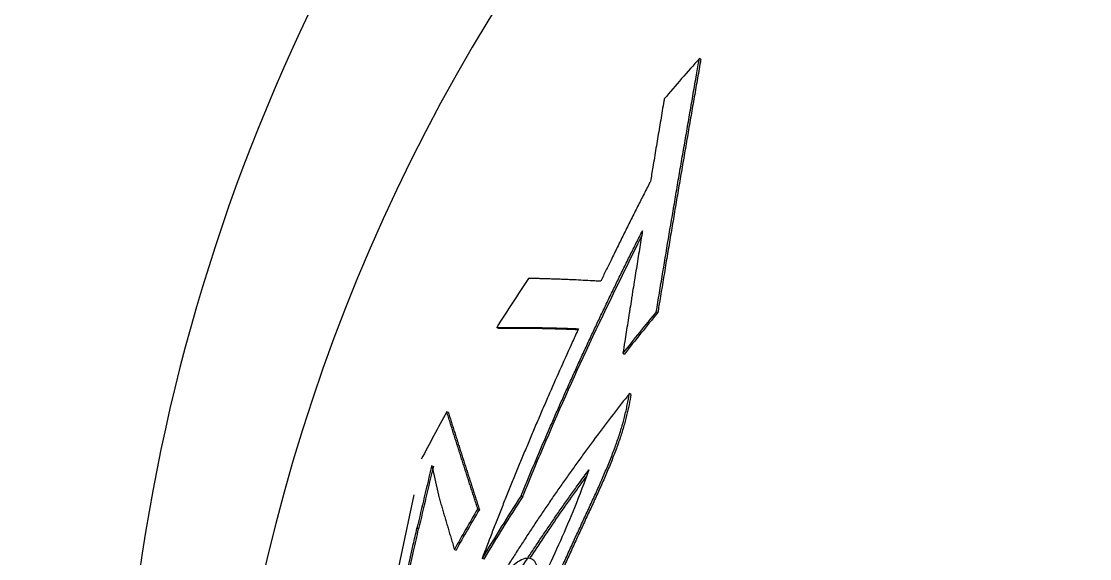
# Model space of a CAD drawing. Extents: x 75 to 2075, y 25 to 1460.
# Drawn here: x 650.42 to 657.85, y 872 to 875.74 of the extents above; entities that cross this region are included whole.
import ezdxf

# ---------------------------------------------------------------- set-up
doc = ezdxf.new("R2010")
doc.units = 0
doc.header["$LTSCALE"] = 5
doc.linetypes.add('SLD-KATı', pattern=[0])
doc.layers.get('0').update_dxf_attribs({"linetype": 'CONTINUOUS'})

msp = doc.modelspace()

# ---------------------------------------------------------------- linework, layer by layer
at = {"color": 7, "linetype": 'SLD-KATı'}
for p, q in [((655.1442, 875.4721), (655.1344, 875.4786)), ((654.8452, 873.7126), (654.8351, 873.7188)), ((653.7374, 873.6047), (653.7264, 873.6097)), ((654.6031, 873.4308), (654.6134, 873.4249)), ((654.6586, 873.1447), (654.6483, 873.1507)), ((653.3906, 873.018), (653.3793, 873.0226)), ((653.275, 872.6514), (653.3209, 872.4437)), ((653.275, 872.6514), (653.3209, 872.4437)), ((653.15, 872.4473), (652.8215, 870.9031)), ((653.15, 872.4473), (652.8215, 870.9031)), ((653.9068, 872.4352), (653.8959, 872.4404)), ((653.6059, 872.3451), (653.5948, 872.3499)), ((653.4323, 872.0672), (653.4435, 872.0626)), ((653.636, 871.9991), (653.6249, 872.0038))]:
    msp.add_line(p, q, dxfattribs=at)
at = {"color": 8, "linetype": 'SLD-KATı'}
for centre, radius, start, end in [((663.2535, 871.8909), 15.7108, 128.27607, 225.26481), ((662.8585, 872.1836), 17.0837, 137.993, 232.4202), ((664.3738, 870.0554), 13.2587, 117.03884, 199.23352), ((664.6674, 869.0452), 12.88, 117.34499, 181.90124)]:
    msp.add_arc(centre, radius, start, end, dxfattribs=at)
at = {"color": 7, "linetype": 'SLD-KATı'}
msp.add_arc((666.9569, 858.5606), 15.5415, 91.2855, 141.81035, dxfattribs=at)
for centre, major_axis, ratio, start_param, end_param in [((667.3899, 867.3544), (15.5537, 0.9547), 0.864108, 2.42348, 2.449317), ((667.3892, 867.3387), (15.5551, 0.905), 0.864755, 2.561818, 2.590614), ((667.3898, 866.0398), (15.4852, 0.946), 0.864175, 2.461575, 2.487527), ((667.3898, 866.0398), (15.4727, 0.9452), 0.864175, 2.461575, 2.487527), ((667.3889, 867.3327), (15.5556, 0.8846), 0.864961, 2.640326, 2.667066), ((667.6516, 867.9842), (4.9549, 25.1607), 0.586671, 1.500493, 1.518038), ((667.6514, 867.9834), (4.9509, 25.1405), 0.586671, 1.500491, 1.518038), ((667.3892, 866.0271), (15.4862, 0.9058), 0.8647, 2.575855, 2.612527), ((667.3892, 866.0271), (15.4738, 0.9051), 0.8647, 2.575855, 2.612527), ((667.389, 866.3836), (15.5056, 0.8907), 0.864872, 2.615295, 2.638638), ((667.389, 866.3836), (15.4931, 0.89), 0.864872, 2.615295, 2.638638)]:
    msp.add_ellipse(centre, major_axis=major_axis, ratio=ratio, start_param=start_param, end_param=end_param, dxfattribs=at)
for points, knots in [([(654.8351, 873.7188), (654.836, 873.7243), (654.8404, 873.7516), (654.8521, 873.8223), (654.8917, 874.062), (654.9318, 874.3013), (654.9687, 874.5186), (654.9797, 874.5838), (654.9908, 874.649), (655.0019, 874.7141), (655.0131, 874.7793), (655.0242, 874.8444), (655.0392, 874.9312), (655.0541, 875.018), (655.0691, 875.1047), (655.0804, 875.1697), (655.0917, 875.2348), (655.1031, 875.2998), (655.1173, 875.3811), (655.1277, 875.4407), (655.1344, 875.4786)], [0, 0, 0, 0, 0.009271, 0.046299, 0.120365, 0.416639, 0.453673, 0.49071, 0.527752, 0.564776, 0.601824, 0.638858, 0.675895, 0.749966, 0.786996, 0.82403, 0.86107, 0.898093, 0.935141, 1, 1, 1, 1]), ([(654.8351, 873.7188), (654.836, 873.7243), (654.8404, 873.7516), (654.8521, 873.8223), (654.8917, 874.062), (654.9318, 874.3013), (654.9687, 874.5186), (654.9797, 874.5838), (654.9908, 874.649), (655.0019, 874.7141), (655.0131, 874.7793), (655.0242, 874.8444), (655.0392, 874.9312), (655.0541, 875.018), (655.0691, 875.1047), (655.0804, 875.1697), (655.0917, 875.2348), (655.1031, 875.2998), (655.1173, 875.3811), (655.1277, 875.4407), (655.1344, 875.4786)], [0, 0, 0, 0, 0.009271, 0.046299, 0.120365, 0.416639, 0.453673, 0.49071, 0.527752, 0.564776, 0.601824, 0.638858, 0.675895, 0.749966, 0.786996, 0.82403, 0.86107, 0.898093, 0.935141, 1, 1, 1, 1]), ([(655.1442, 875.4721), (655.1433, 875.4667), (655.1385, 875.4396), (655.1262, 875.3692), (655.1111, 875.2825), (655.096, 875.1959), (655.0847, 875.1309), (655.0734, 875.0658), (655.0622, 875.0008), (655.051, 874.9356), (655.036, 874.8489), (655.0212, 874.7621), (655.0063, 874.6753), (654.9953, 874.6101), (654.9842, 874.5449), (654.9731, 874.4797), (654.9621, 874.4146), (654.9511, 874.3493), (654.9401, 874.2841), (654.9292, 874.2188), (654.9183, 874.1536), (654.9074, 874.0883), (654.8856, 873.9577), (654.8649, 873.8326), (654.8479, 873.729), (654.8452, 873.7126)], [0, 0, 0, 0, 0.00926, 0.046297, 0.120378, 0.157404, 0.194444, 0.231481, 0.268514, 0.305559, 0.342586, 0.41666, 0.453691, 0.490739, 0.527762, 0.5648, 0.601837, 0.638886, 0.675913, 0.712954, 0.749992, 0.787026, 0.824055, 0.972194, 1, 1, 1, 1]), ([(655.1442, 875.4721), (655.1433, 875.4667), (655.1385, 875.4396), (655.1262, 875.3692), (655.1111, 875.2825), (655.096, 875.1959), (655.0847, 875.1309), (655.0734, 875.0658), (655.0622, 875.0008), (655.051, 874.9356), (655.036, 874.8489), (655.0212, 874.7621), (655.0063, 874.6753), (654.9953, 874.6101), (654.9842, 874.5449), (654.9731, 874.4797), (654.9621, 874.4146), (654.9511, 874.3493), (654.9401, 874.2841), (654.9292, 874.2188), (654.9183, 874.1536), (654.9074, 874.0883), (654.8856, 873.9577), (654.8649, 873.8326), (654.8479, 873.729), (654.8452, 873.7126)], [0, 0, 0, 0, 0.00926, 0.046297, 0.120378, 0.157404, 0.194444, 0.231481, 0.268514, 0.305559, 0.342586, 0.41666, 0.453691, 0.490739, 0.527762, 0.5648, 0.601837, 0.638886, 0.675913, 0.712954, 0.749992, 0.787026, 0.824055, 0.972194, 1, 1, 1, 1]), ([(654.8902, 875.1982), (654.8892, 875.1927), (654.8847, 875.1655), (654.8764, 875.1166), (654.8654, 875.0512), (654.8545, 874.9859), (654.8436, 874.9205), (654.8327, 874.8552), (654.8218, 874.7898), (654.8091, 874.713), (654.8, 874.6581), (654.7945, 874.625)], [0, 0, 0, 0, 0.028561, 0.142562, 0.256608, 0.370641, 0.484656, 0.598668, 0.712725, 0.826762, 1, 1, 1, 1]), ([(654.8902, 875.1982), (654.8892, 875.1927), (654.8847, 875.1655), (654.8764, 875.1166), (654.8654, 875.0512), (654.8545, 874.9859), (654.8436, 874.9205), (654.8327, 874.8552), (654.8218, 874.7898), (654.8091, 874.713), (654.8, 874.6581), (654.7945, 874.625)], [0, 0, 0, 0, 0.028561, 0.142562, 0.256608, 0.370641, 0.484656, 0.598668, 0.712725, 0.826762, 1, 1, 1, 1]), ([(654.7945, 874.625), (654.7908, 874.6177), (654.7721, 874.5816), (654.7387, 874.5163), (654.6945, 874.4291), (654.6505, 874.3418), (654.6069, 874.2542), (654.5637, 874.1665), (654.523, 874.0833), (654.485, 874.0046), (654.4613, 873.9553), (654.4495, 873.9306)], [0, 0, 0, 0, 0.031497, 0.157694, 0.283845, 0.409945, 0.536073, 0.662242, 0.788364, 0.894172, 1, 1, 1, 1]), ([(654.7945, 874.625), (654.7908, 874.6177), (654.7721, 874.5816), (654.7387, 874.5163), (654.6945, 874.4291), (654.6505, 874.3418), (654.6069, 874.2542), (654.5637, 874.1665), (654.523, 874.0833), (654.485, 874.0046), (654.4613, 873.9553), (654.4495, 873.9306)], [0, 0, 0, 0, 0.031497, 0.157694, 0.283845, 0.409945, 0.536073, 0.662242, 0.788364, 0.894172, 1, 1, 1, 1]), ([(653.8959, 872.4404), (653.899, 872.448), (653.9146, 872.4858), (653.9802, 872.6445), (654.0505, 872.81), (654.1223, 872.9747), (654.1551, 873.0495), (654.1882, 873.1242), (654.2215, 873.1987), (654.255, 873.2731), (654.2888, 873.3474), (654.3228, 873.4216), (654.357, 873.4956), (654.3984, 873.5843), (654.4332, 873.658), (654.4682, 873.7317), (654.5033, 873.8052), (654.5387, 873.8786), (654.5745, 873.9518), (654.6103, 874.0249), (654.6532, 874.1117), (654.6961, 874.1975), (654.7246, 874.254), (654.7389, 874.2822)], [0, 0, 0, 0, 0.012061, 0.060382, 0.253681, 0.277838, 0.326175, 0.374491, 0.398643, 0.446976, 0.495289, 0.519442, 0.567774, 0.616087, 0.664416, 0.688578, 0.736896, 0.78523, 0.809363, 0.85769, 0.906035, 0.953009, 1, 1, 1, 1]), ([(653.8959, 872.4404), (653.899, 872.448), (653.9146, 872.4858), (653.9802, 872.6445), (654.0505, 872.81), (654.1223, 872.9747), (654.1551, 873.0495), (654.1882, 873.1242), (654.2215, 873.1987), (654.255, 873.2731), (654.2888, 873.3474), (654.3228, 873.4216), (654.357, 873.4956), (654.3984, 873.5843), (654.4332, 873.658), (654.4682, 873.7317), (654.5033, 873.8052), (654.5387, 873.8786), (654.5745, 873.9518), (654.6103, 874.0249), (654.6532, 874.1117), (654.6961, 874.1975), (654.7246, 874.254), (654.7389, 874.2822)], [0, 0, 0, 0, 0.012061, 0.060382, 0.253681, 0.277838, 0.326175, 0.374491, 0.398643, 0.446976, 0.495289, 0.519442, 0.567774, 0.616087, 0.664416, 0.688578, 0.736896, 0.78523, 0.809363, 0.85769, 0.906035, 0.953009, 1, 1, 1, 1]), ([(654.7389, 874.2822), (654.738, 874.2768), (654.7336, 874.2495), (654.7257, 874.2004), (654.7151, 874.1349), (654.7045, 874.0694), (654.694, 874.0039), (654.6853, 873.9492), (654.6765, 873.8946), (654.6695, 873.851), (654.6608, 873.7962), (654.6539, 873.7525), (654.6452, 873.6979), (654.6366, 873.6433), (654.6262, 873.5776), (654.6151, 873.5068), (654.6074, 873.4579), (654.6031, 873.4308)], [0, 0, 0, 0, 0.019263, 0.096278, 0.173278, 0.250278, 0.32727, 0.404286, 0.442791, 0.519761, 0.558303, 0.635297, 0.673793, 0.75078, 0.827796, 0.904805, 1, 1, 1, 1]), ([(654.7389, 874.2822), (654.738, 874.2768), (654.7336, 874.2495), (654.7257, 874.2004), (654.7151, 874.1349), (654.7045, 874.0694), (654.694, 874.0039), (654.6853, 873.9492), (654.6765, 873.8946), (654.6695, 873.851), (654.6608, 873.7962), (654.6539, 873.7525), (654.6452, 873.6979), (654.6366, 873.6433), (654.6262, 873.5776), (654.6151, 873.5068), (654.6074, 873.4579), (654.6031, 873.4308)], [0, 0, 0, 0, 0.019263, 0.096278, 0.173278, 0.250278, 0.32727, 0.404286, 0.442791, 0.519761, 0.558303, 0.635297, 0.673793, 0.75078, 0.827796, 0.904805, 1, 1, 1, 1]), ([(653.9068, 872.4352), (653.9099, 872.4428), (653.9254, 872.4807), (653.9661, 872.5789), (654.1055, 872.9104), (654.3563, 873.4797), (654.602, 873.9775), (654.7323, 874.2415)], [0, 0, 0, 0, 0.012333, 0.06162, 0.160179, 0.554524, 1, 1, 1, 1]), ([(653.9068, 872.4352), (653.9099, 872.4428), (653.9254, 872.4807), (653.9661, 872.5789), (654.1055, 872.9104), (654.3563, 873.4797), (654.602, 873.9775), (654.7323, 874.2415)], [0, 0, 0, 0, 0.012333, 0.06162, 0.160179, 0.554524, 1, 1, 1, 1]), ([(654.4495, 873.9306), (654.4468, 873.9307), (654.4331, 873.9316), (654.3758, 873.9349), (654.3165, 873.938), (654.2632, 873.9405), (654.242, 873.9415), (654.2208, 873.9423), (654.1998, 873.9432), (654.1787, 873.944), (654.1578, 873.9448), (654.137, 873.9456), (654.1162, 873.9463), (654.0955, 873.947), (654.0749, 873.9476), (654.0543, 873.9482), (654.0339, 873.9488), (654.0135, 873.9493), (653.9862, 873.9499), (653.9643, 873.9504), (653.9473, 873.9507)], [0, 0, 0, 0, 0.015695, 0.078468, 0.32956, 0.360948, 0.392339, 0.455109, 0.486495, 0.517885, 0.580657, 0.612044, 0.643431, 0.706204, 0.737593, 0.76898, 0.83175, 0.863135, 0.894528, 1, 1, 1, 1]), ([(654.4495, 873.9306), (654.4468, 873.9307), (654.4331, 873.9316), (654.3758, 873.9349), (654.3165, 873.938), (654.2632, 873.9405), (654.242, 873.9415), (654.2208, 873.9423), (654.1998, 873.9432), (654.1787, 873.944), (654.1578, 873.9448), (654.137, 873.9456), (654.1162, 873.9463), (654.0955, 873.947), (654.0749, 873.9476), (654.0543, 873.9482), (654.0339, 873.9488), (654.0135, 873.9493), (653.9862, 873.9499), (653.9643, 873.9504), (653.9473, 873.9507)], [0, 0, 0, 0, 0.015695, 0.078468, 0.32956, 0.360948, 0.392339, 0.455109, 0.486495, 0.517885, 0.580657, 0.612044, 0.643431, 0.706204, 0.737593, 0.76898, 0.83175, 0.863135, 0.894528, 1, 1, 1, 1]), ([(653.7264, 873.6097), (653.7288, 873.6097), (653.7408, 873.6098), (653.7916, 873.6104), (653.8455, 873.6105), (653.9001, 873.6102), (653.9251, 873.6101), (653.9502, 873.6098), (653.9754, 873.6096), (653.9957, 873.6092), (654.0211, 873.6089), (654.0415, 873.6085), (654.0672, 873.608), (654.0878, 873.6076), (654.1137, 873.6069), (654.1396, 873.6063), (654.1657, 873.6055), (654.192, 873.6048), (654.213, 873.604), (654.2389, 873.6032), (654.2643, 873.6022), (654.2844, 873.6014), (654.2945, 873.601)], [0, 0, 0, 0, 0.013413, 0.067066, 0.281676, 0.308499, 0.362153, 0.415805, 0.44263, 0.496283, 0.523107, 0.576759, 0.603585, 0.65724, 0.684063, 0.737718, 0.791369, 0.818192, 0.871845, 0.898671, 0.949337, 1, 1, 1, 1]), ([(653.7264, 873.6097), (653.7288, 873.6097), (653.7408, 873.6098), (653.7916, 873.6104), (653.8455, 873.6105), (653.9001, 873.6102), (653.9251, 873.6101), (653.9502, 873.6098), (653.9754, 873.6096), (653.9957, 873.6092), (654.0211, 873.6089), (654.0415, 873.6085), (654.0672, 873.608), (654.0878, 873.6076), (654.1137, 873.6069), (654.1396, 873.6063), (654.1657, 873.6055), (654.192, 873.6048), (654.213, 873.604), (654.2389, 873.6032), (654.2643, 873.6022), (654.2844, 873.6014), (654.2945, 873.601)], [0, 0, 0, 0, 0.013413, 0.067066, 0.281676, 0.308499, 0.362153, 0.415805, 0.44263, 0.496283, 0.523107, 0.576759, 0.603585, 0.65724, 0.684063, 0.737718, 0.791369, 0.818192, 0.871845, 0.898671, 0.949337, 1, 1, 1, 1]), ([(653.7374, 873.6047), (653.7398, 873.6047), (653.7518, 873.6048), (653.8025, 873.6052), (653.9171, 873.6053), (654.0337, 873.6038), (654.1461, 873.6009), (654.1963, 873.5994), (654.245, 873.5978), (654.2673, 873.5969), (654.2831, 873.5963), (654.2922, 873.5959)], [0, 0, 0, 0, 0.0137129, 0.0685692, 0.2879793, 0.6550201, 0.7009046, 0.8844542, 0.9188701, 0.9532881, 1, 1, 1, 1]), ([(653.7374, 873.6047), (653.7398, 873.6047), (653.7518, 873.6048), (653.8025, 873.6052), (653.9171, 873.6053), (654.0337, 873.6038), (654.1461, 873.6009), (654.1963, 873.5994), (654.245, 873.5978), (654.2673, 873.5969), (654.2831, 873.5963), (654.2922, 873.5959)], [0, 0, 0, 0, 0.0137129, 0.0685692, 0.2879793, 0.6550201, 0.7009046, 0.8844542, 0.9188701, 0.9532881, 1, 1, 1, 1]), ([(654.2945, 873.601), (654.2911, 873.5936), (654.274, 873.5566), (654.2028, 873.4005), (654.123, 873.2213), (654.0449, 873.0411), (654.0127, 872.966), (653.9806, 872.8907), (653.9552, 872.8304), (653.9236, 872.7549), (653.8985, 872.6944), (653.8673, 872.6187), (653.8426, 872.5581), (653.818, 872.4973), (653.7935, 872.4366), (653.7693, 872.3757), (653.7391, 872.2995), (653.7152, 872.2385), (653.6749, 872.1349), (653.647, 872.0617), (653.6249, 872.0038)], [0, 0, 0, 0, 0.014142, 0.070842, 0.297618, 0.354326, 0.411023, 0.439359, 0.496039, 0.524386, 0.581092, 0.609411, 0.666104, 0.694478, 0.722791, 0.779508, 0.807836, 0.864544, 0.892887, 1, 1, 1, 1]), ([(654.2945, 873.601), (654.2911, 873.5936), (654.274, 873.5566), (654.2028, 873.4005), (654.123, 873.2213), (654.0449, 873.0411), (654.0127, 872.966), (653.9806, 872.8907), (653.9552, 872.8304), (653.9236, 872.7549), (653.8985, 872.6944), (653.8673, 872.6187), (653.8426, 872.5581), (653.818, 872.4973), (653.7935, 872.4366), (653.7693, 872.3757), (653.7391, 872.2995), (653.7152, 872.2385), (653.6749, 872.1349), (653.647, 872.0617), (653.6249, 872.0038)], [0, 0, 0, 0, 0.014142, 0.070842, 0.297618, 0.354326, 0.411023, 0.439359, 0.496039, 0.524386, 0.581092, 0.609411, 0.666104, 0.694478, 0.722791, 0.779508, 0.807836, 0.864544, 0.892887, 1, 1, 1, 1]), ([(654.6483, 873.1507), (654.6436, 873.1447), (654.6199, 873.1147), (654.5211, 872.9882), (654.42, 872.8543), (654.3212, 872.7193), (654.2855, 872.67), (654.2413, 872.6082), (654.2061, 872.5587), (654.1626, 872.4965), (654.128, 872.4467), (654.0851, 872.3842), (654.0511, 872.3341), (654.0089, 872.2713), (653.9755, 872.2209), (653.934, 872.1577), (653.9011, 872.1071), (653.8603, 872.0436), (653.828, 871.9926), (653.7897, 871.9318), (653.7536, 871.8737), (653.7259, 871.8282), (653.712, 871.8055)], [0, 0, 0, 0, 0.0138776, 0.0693761, 0.2913615, 0.3190942, 0.3745899, 0.4023578, 0.457831, 0.4855985, 0.5410802, 0.5688238, 0.6243152, 0.6520658, 0.7075403, 0.735301, 0.7907931, 0.8185299, 0.8740448, 0.9017602, 0.9508757, 1, 1, 1, 1]), ([(654.0997, 871.7683), (654.1033, 871.7762), (654.121, 871.8161), (654.1461, 871.8718), (654.1748, 871.9354), (654.1964, 871.983), (654.2254, 872.0465), (654.2543, 872.1098), (654.2907, 872.1889), (654.3198, 872.2519), (654.3562, 872.3307), (654.3925, 872.4092), (654.4283, 872.4875), (654.4628, 872.5654), (654.4893, 872.6271), (654.5204, 872.7033), (654.5435, 872.7633), (654.5645, 872.8218), (654.5839, 872.8792), (654.6004, 872.9344), (654.6187, 873.0033), (654.6346, 873.0722), (654.6437, 873.1245), (654.6483, 873.1507)], [0, 0, 0, 0, 0.016167, 0.080829, 0.113163, 0.145526, 0.177839, 0.242556, 0.274881, 0.339543, 0.371886, 0.436565, 0.501254, 0.533624, 0.598338, 0.630683, 0.695428, 0.727752, 0.760104, 0.824869, 0.857235, 0.9284, 1, 1, 1, 1]), ([(654.6586, 873.1447), (654.6576, 873.1388), (654.6528, 873.1096), (654.6423, 873.055), (654.6275, 872.9913), (654.6097, 872.9249), (654.593, 872.8696), (654.5686, 872.7977), (654.5467, 872.7385), (654.5229, 872.6781), (654.498, 872.6171), (654.4649, 872.5399), (654.4226, 872.4462), (654.3865, 872.3677), (654.3501, 872.2891), (654.321, 872.2261), (654.2846, 872.1471), (654.2556, 872.0839), (654.2266, 872.0205), (654.2049, 871.9729), (654.1783, 871.9141), (654.1468, 871.8441), (654.1226, 871.79), (654.1105, 871.7629)], [0, 0, 0, 0, 0.016171, 0.08092, 0.14564, 0.178014, 0.242783, 0.275145, 0.339928, 0.372288, 0.404665, 0.469415, 0.534133, 0.598841, 0.631189, 0.6959, 0.728264, 0.792981, 0.825334, 0.857655, 0.89003, 0.945036, 1, 1, 1, 1]), ([(653.5948, 872.3499), (653.5938, 872.3528), (653.5891, 872.3674), (653.5806, 872.3934), (653.5712, 872.4224), (653.5618, 872.4515), (653.5524, 872.4804), (653.5411, 872.5153), (653.5299, 872.55), (653.5187, 872.5849), (653.5075, 872.6195), (653.4982, 872.6486), (653.4889, 872.6775), (653.4797, 872.7064), (653.4704, 872.7354), (653.4612, 872.7643), (653.4538, 872.7874), (653.4446, 872.8164), (653.4354, 872.8453), (653.4262, 872.8742), (653.4171, 872.9032), (653.4097, 872.9262), (653.4004, 872.9558), (653.3928, 872.9798), (653.3851, 873.0043), (653.3813, 873.0165), (653.3793, 873.0226)], [0, 0, 0, 0, 0.012914, 0.064555, 0.116198, 0.14203, 0.193676, 0.245325, 0.296973, 0.348628, 0.400264, 0.451921, 0.47774, 0.529387, 0.581032, 0.606858, 0.658506, 0.684332, 0.735981, 0.787635, 0.813459, 0.865102, 0.890929, 0.945466, 0.972737, 1, 1, 1, 1]), ([(653.5948, 872.3499), (653.5938, 872.3528), (653.5891, 872.3674), (653.5806, 872.3934), (653.5712, 872.4224), (653.5618, 872.4515), (653.5524, 872.4804), (653.5411, 872.5153), (653.5299, 872.55), (653.5187, 872.5849), (653.5075, 872.6195), (653.4982, 872.6486), (653.4889, 872.6775), (653.4797, 872.7064), (653.4704, 872.7354), (653.4612, 872.7643), (653.4538, 872.7874), (653.4446, 872.8164), (653.4354, 872.8453), (653.4262, 872.8742), (653.4171, 872.9032), (653.4097, 872.9262), (653.4004, 872.9558), (653.3928, 872.9798), (653.3851, 873.0043), (653.3813, 873.0165), (653.3793, 873.0226)], [0, 0, 0, 0, 0.012914, 0.064555, 0.116198, 0.14203, 0.193676, 0.245325, 0.296973, 0.348628, 0.400264, 0.451921, 0.47774, 0.529387, 0.581032, 0.606858, 0.658506, 0.684332, 0.735981, 0.787635, 0.813459, 0.865102, 0.890929, 0.945466, 0.972737, 1, 1, 1, 1]), ([(653.3906, 873.018), (653.3915, 873.0151), (653.396, 873.0007), (653.4042, 872.9746), (653.4133, 872.9458), (653.4225, 872.9169), (653.4316, 872.8879), (653.4408, 872.859), (653.45, 872.8302), (653.4592, 872.8012), (653.4684, 872.7722), (653.4776, 872.7433), (653.485, 872.7201), (653.4942, 872.6912), (653.5035, 872.6621), (653.5128, 872.6333), (653.5221, 872.6042), (653.5295, 872.5811), (653.5389, 872.552), (653.5482, 872.5231), (653.5594, 872.4883), (653.5707, 872.4535), (653.5822, 872.4179), (653.5919, 872.388), (653.5999, 872.3635), (653.6039, 872.3512), (653.6059, 872.3451)], [0, 0, 0, 0, 0.012909, 0.064567, 0.116208, 0.142036, 0.193688, 0.245342, 0.271153, 0.322804, 0.374465, 0.400288, 0.451932, 0.477755, 0.529411, 0.581051, 0.606884, 0.658521, 0.684356, 0.736003, 0.787652, 0.839298, 0.890954, 0.945472, 0.972734, 1, 1, 1, 1]), ([(653.3906, 873.018), (653.3915, 873.0151), (653.396, 873.0007), (653.4042, 872.9746), (653.4133, 872.9458), (653.4225, 872.9169), (653.4316, 872.8879), (653.4408, 872.859), (653.45, 872.8302), (653.4592, 872.8012), (653.4684, 872.7722), (653.4776, 872.7433), (653.485, 872.7201), (653.4942, 872.6912), (653.5035, 872.6621), (653.5128, 872.6333), (653.5221, 872.6042), (653.5295, 872.5811), (653.5389, 872.552), (653.5482, 872.5231), (653.5594, 872.4883), (653.5707, 872.4535), (653.5822, 872.4179), (653.5919, 872.388), (653.5999, 872.3635), (653.6039, 872.3512), (653.6059, 872.3451)], [0, 0, 0, 0, 0.012909, 0.064567, 0.116208, 0.142036, 0.193688, 0.245342, 0.271153, 0.322804, 0.374465, 0.400288, 0.451932, 0.477755, 0.529411, 0.581051, 0.606884, 0.658521, 0.684356, 0.736003, 0.787652, 0.839298, 0.890954, 0.945472, 0.972734, 1, 1, 1, 1]), ([(653.6869, 871.6006), (653.6908, 871.607), (653.7103, 871.6392), (653.7924, 871.7742), (653.8812, 871.9143), (653.9723, 872.0534), (654.014, 872.1164), (654.0646, 872.1918), (654.1073, 872.2544), (654.1503, 872.3167), (654.1936, 872.379), (654.2462, 872.4534), (654.304, 872.534), (654.3447, 872.5897), (654.3674, 872.6207)], [0, 0, 0, 0, 0.0184884, 0.0924948, 0.3884611, 0.4254581, 0.4994369, 0.573444, 0.647441, 0.684415, 0.7584359, 0.8324099, 0.9063783, 1, 1, 1, 1]), ([(654.3513, 872.5786), (654.3377, 872.56), (654.3063, 872.5169), (654.2045, 872.3747), (654.0857, 872.2047), (653.9899, 872.057), (653.9598, 872.0107)], [0, 0, 0, 0, 0.099539, 0.231338, 0.758755, 1, 1, 1, 1]), ([(654.3674, 872.6207), (654.335, 872.5336), (654.2478, 872.2989), (654.1339, 872.0502), (654.0623, 871.8939)], [0, 0, 0, 0, 0.371519, 1, 1, 1, 1]), ([(653.3209, 872.4437), (653.3217, 872.4408), (653.326, 872.4261), (653.3338, 872.3996), (653.3425, 872.3702), (653.3494, 872.3466), (653.3563, 872.3231), (653.3633, 872.2995), (653.372, 872.2701), (653.3781, 872.2493), (653.386, 872.223), (653.3921, 872.2022), (653.3991, 872.1787), (653.4043, 872.161), (653.4116, 872.1366), (653.4209, 872.1052), (653.4285, 872.0799), (653.4323, 872.0672)], [0, 0, 0, 0, 0.023466, 0.117343, 0.211222, 0.258165, 0.305102, 0.399002, 0.445939, 0.539834, 0.563287, 0.657175, 0.704109, 0.751066, 0.797999, 0.898998, 1, 1, 1, 1]), ([(653.3209, 872.4437), (653.3217, 872.4408), (653.326, 872.4261), (653.3338, 872.3996), (653.3425, 872.3702), (653.3494, 872.3466), (653.3563, 872.3231), (653.3633, 872.2995), (653.372, 872.2701), (653.3781, 872.2493), (653.386, 872.223), (653.3921, 872.2022), (653.3991, 872.1787), (653.4043, 872.161), (653.4116, 872.1366), (653.4209, 872.1052), (653.4285, 872.0799), (653.4323, 872.0672)], [0, 0, 0, 0, 0.023466, 0.117343, 0.211222, 0.258165, 0.305102, 0.399002, 0.445939, 0.539834, 0.563287, 0.657175, 0.704109, 0.751066, 0.797999, 0.898998, 1, 1, 1, 1]), ([(652.9236, 871.0534), (652.925, 871.0606), (652.9322, 871.0963), (652.9452, 871.1607), (652.9597, 871.2321), (652.9744, 871.3036), (652.9862, 871.3607), (653.0011, 871.4321), (653.0131, 871.4891), (653.0282, 871.5604), (653.0434, 871.6316), (653.0618, 871.7171), (653.0773, 871.7882), (653.0928, 871.8594), (653.1085, 871.9304), (653.1275, 872.0156), (653.1487, 872.1102), (653.1638, 872.1762), (653.1724, 872.2139)], [0, 0, 0, 0, 0.018413, 0.092026, 0.165677, 0.202537, 0.276144, 0.312987, 0.386647, 0.423469, 0.497088, 0.570747, 0.644398, 0.681232, 0.754844, 0.828492, 0.902175, 1, 1, 1, 1]), ([(652.9236, 871.0534), (652.925, 871.0606), (652.9322, 871.0963), (652.9452, 871.1607), (652.9597, 871.2321), (652.9744, 871.3036), (652.9862, 871.3607), (653.0011, 871.4321), (653.0131, 871.4891), (653.0282, 871.5604), (653.0434, 871.6316), (653.0618, 871.7171), (653.0773, 871.7882), (653.0928, 871.8594), (653.1085, 871.9304), (653.1275, 872.0156), (653.1487, 872.1102), (653.1638, 872.1762), (653.1724, 872.2139)], [0, 0, 0, 0, 0.018413, 0.092026, 0.165677, 0.202537, 0.276144, 0.312987, 0.386647, 0.423469, 0.497088, 0.570747, 0.644398, 0.681232, 0.754844, 0.828492, 0.902175, 1, 1, 1, 1]), ([(652.9352, 871.0496), (652.9366, 871.0568), (652.9438, 871.0926), (652.9568, 871.1569), (652.9713, 871.2283), (652.986, 871.2997), (652.9978, 871.3569), (653.0127, 871.4282), (653.0247, 871.4853), (653.0397, 871.5565), (653.0549, 871.6278), (653.0917, 871.7986), (653.1344, 871.9927), (653.172, 872.1579), (653.1838, 872.2097)], [0, 0, 0, 0, 0.018416, 0.092098, 0.165722, 0.202549, 0.276227, 0.313079, 0.386717, 0.423548, 0.497192, 0.570871, 0.865494, 1, 1, 1, 1]), ([(652.9352, 871.0496), (652.9366, 871.0568), (652.9438, 871.0926), (652.9568, 871.1569), (652.9713, 871.2283), (652.986, 871.2997), (652.9978, 871.3569), (653.0127, 871.4282), (653.0247, 871.4853), (653.0397, 871.5565), (653.0549, 871.6278), (653.0917, 871.7986), (653.1344, 871.9927), (653.172, 872.1579), (653.1838, 872.2097)], [0, 0, 0, 0, 0.018416, 0.092098, 0.165722, 0.202549, 0.276227, 0.313079, 0.386717, 0.423548, 0.497192, 0.570871, 0.865494, 1, 1, 1, 1]), ([(653.1838, 872.2097), (653.1828, 872.21), (653.1809, 872.2107), (653.1771, 872.2121), (653.1743, 872.2132), (653.1724, 872.2139)], [0, 0, 0, 0, 0.250258, 0.5, 1, 1, 1, 1]), ([(653.1838, 872.2097), (653.1828, 872.21), (653.1809, 872.2107), (653.1771, 872.2121), (653.1743, 872.2132), (653.1724, 872.2139)], [0, 0, 0, 0, 0.250258, 0.5, 1, 1, 1, 1]), ([(654.0156, 871.9016), (654.0153, 871.9057), (654.0139, 871.9262), (654.0022, 871.9778), (653.9584, 872.0195), (653.87, 871.9883), (653.7573, 871.8764), (653.6608, 871.7434), (653.6012, 871.6438), (653.5832, 871.6135)], [0, 0, 0, 0, 0.019803, 0.099269, 0.302148, 0.512086, 0.690034, 0.905844, 1, 1, 1, 1])]:
    msp.add_open_spline(points, degree=3, knots=knots, dxfattribs=at)

doc.saveas('drawing.dxf')
